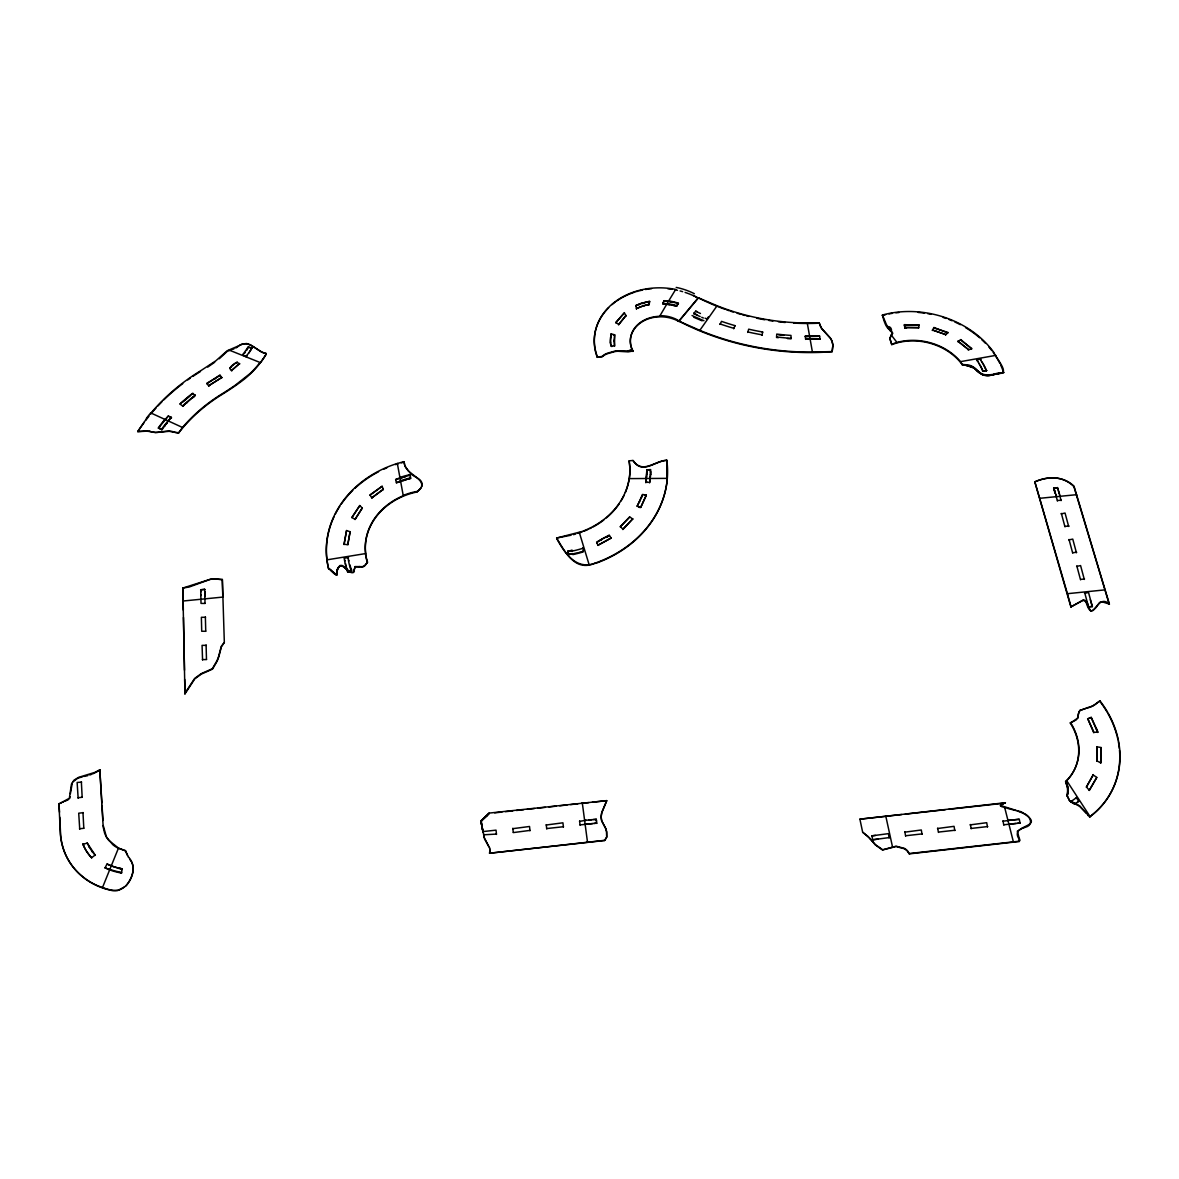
<?xml version="1.0" encoding="UTF-8"?>
<svg xmlns="http://www.w3.org/2000/svg" width="1179" height="1179" viewBox="0 0 1179 1179"><rect width="100%" height="100%" fill="white"/><g stroke="black" fill="none" stroke-linecap="round" stroke-linejoin="round"><path stroke-width="1.5" d="M546.245 825.005L562.928 822.809L563.415 827.098M546.717 828.925L546.245 824.637M597.267 357.311L602.101 356.367L604.518 354.555A26.026 21.251 3.2 0 1 607.996 353.037L615.025 351.062A14.001 11.392 3.1 0 1 618.15 350.782L632.99 351.033L628.289 351.873L618.12 351.283A14.001 11.392 3.1 0 0 614.996 351.563L607.966 353.538A26.026 21.251 3.2 0 0 604.488 355.056L602.086 356.869L597.267 357.311A67.498 54.485 4.6 0 1 595.867 329.118M1077.989 716.36L1078.918 712.396M404.648 464.644L403.999 461.652L397.338 463.465A103.649 89.073 -5.8 0 0 340.024 505.378A104.003 89.368 -5.8 0 0 326.495 555.795L326.922 559.848A103.84 88.764 7.4 0 0 328.514 568.322L333.51 573.097A19.999 17.125 -9.9 0 0 334.821 574.173L336.855 575.028L337.4 569.708A13.205 11.348 -10.1 0 1 338.167 568.057C342.853 559.73 349.839 577.725 354.393 571.27M650.16 469.64L650.572 473.914A101.247 85.345 0.4 0 1 650.513 474.783M614.524 346.317L614.657 334.807L611.179 333.878C610.781 337.607 609.322 344.519 611.842 346.582M573.48 553.673A101.851 85.861 0.4 0 1 571.594 554.042L568.764 554.572L567.924 551.3L571.668 550.284M568.764 554.572L567.924 551.065M650.616 473.914A97.724 79.111 -20.7 0 0 650.675 469.596L646.873 469.846L645.797 482.727M1101.245 756.609L1101.274 755.651M582.765 547.601L583.605 550.681M778.346 337.695A206.546 156.468 7.5 0 1 776.534 337.489L776.755 334.084A203.142 153.859 7.5 0 0 790.976 335.411L791.08 338.83A206.546 156.468 7.5 0 1 787.439 338.565M579.582 821.35L586.125 820.275M580.097 825.256L579.596 820.982M598.004 545.464L596.633 542.075L609.219 535.089L611.179 538.228M611.149 334.394L611.179 333.878A50.741 40.941 4.6 0 0 610.899 335.396A51.286 41.398 4.6 0 0 610.575 338.461A51.419 41.501 4.6 0 0 610.501 339.994A51.286 41.398 4.6 0 0 610.589 343.074A51.08 41.236 4.6 0 0 610.973 346.154L614.554 345.815L614.112 340.289M615.762 322.899L624.325 312.656L626.034 315.928M618.577 324.903L626.078 315.412L618.607 324.402L615.792 322.383L624.295 313.157M629.144 460.842L629.851 467.695A78.153 62.973 -19.4 0 1 629.91 472.16A76.709 61.853 -19.2 0 1 629.262 478.615L628.761 481.003A80.658 67.969 0.4 0 1 612.004 512.202A79.671 67.159 0.4 0 1 603.294 519.924A80.747 68.043 0.4 0 1 582.175 531.449L556.635 538.037C565.316 552.45 575.411 572.478 595.66 562.943A118.18 99.625 0.4 0 0 621.657 550.151A118.504 99.891 0.4 0 0 661.787 502.283A118.652 100.023 0.4 0 0 666.975 481.695L666.813 460.252C655.008 460.591 642.658 474.695 633.005 460.473L629.144 460.842L629.645 464.865A80.555 67.896 0.4 0 1 625.371 492.454M609.44 535.914C606.993 536.209 598.858 540.277 596.78 542.915M486.706 815.735L481.15 820.746L481.135 822.809M596.22 819.523L593.45 819.523M596.751 823.428L596.235 819.258L589.102 819.965M620.287 526.851L629.674 516.874L632.799 519.04M636.439 309.09L635.967 305.479L639.239 304.153A51.286 41.398 4.6 0 1 640.934 303.548L647.861 301.736A50.874 41.059 4.6 0 1 649.644 301.411L649.6 301.927M622.866 529.563L632.814 518.804L622.895 529.106L620.301 526.615L629.645 517.109M604.665 840.318L489.521 853.228L604.65 840.509L606.713 837.031L606.625 831.814A80.54 75.839 5.7 0 0 605.859 828.734L601.732 820.805L601.128 816.811L601.496 813.466L606.772 800.615L489.241 813.083L481.327 820.525L481.754 825.108L481.459 823.753M648.995 304.978L649.334 302.929M649.614 482.83L650.572 473.914A99.272 80.393 -20.4 0 1 650.056 478.482M637.117 506.307L642.57 494.458L646.343 495.106L644.412 495.239M640.669 507.589L646.343 495.106L640.683 507.353L637.132 506.071L639.416 501.797M642.54 494.694L639.372 502.269M646.844 470.215L647.816 469.787M662.701 303.976L664.175 300.704A50.623 40.852 4.6 0 1 668.552 301.146L678.367 303.43L676.466 306.26L678.131 303.725M664.131 301.205L668.552 301.146L675.7 289.415A67.527 54.499 4.6 0 0 597.385 356.78M70.401 793.644L72.287 782.989M1078.328 714.356L1077.857 717.731M336.929 574.88L337.223 570.253L338.8 567.084M595.646 563.385L595.572 563.4A118.283 99.729 0.4 0 0 666.813 460.385L666.813 460.252M489.757 852.166L489.845 850.752M700.149 316.576A206.546 156.468 7.5 0 1 693.797 313.643L694.077 313.083M693.812 313.643L695.743 311.02L697.231 311.683M706.648 319.362L708.387 316.915M421.964 486.337C423.57 478.276 413.667 477.642 409.909 472.794M70.136 796.621L69.561 798.64M719.956 324.431L721.533 321.366A203.142 153.859 7.5 0 0 734.959 325.625L734.885 326.126M121.923 869.306L121.997 868.79A53.291 45.141 -19.3 0 1 111.298 865.799A55.781 48.722 -27.8 0 1 107.053 863.927L105.049 867.877M121.584 873.167L121.997 868.79L120.626 868.54M122.071 869.571L121.997 868.79M650.204 478.482L649.658 482.358L645.841 482.255L646.387 478.512M733.692 328.808L734.959 325.625M747.751 332.449L748.68 329.177A203.142 153.859 7.5 0 0 762.621 331.992L762.548 332.507M762.061 335.352L762.636 331.992M1019.968 811.624L1000.573 805.493L1004.081 803.208M649.29 303.445L649.644 301.411L647.861 301.736A50.977 41.132 4.6 0 0 646.033 302.133A51.286 41.398 4.6 0 0 642.629 303.018M805.611 339.39L805.257 335.971L819.493 335.897L820.039 339.169M1067.452 794.204L1067.083 795.943L1069.692 800.968L1079.522 806.274L1088.188 815.087M678.824 321.101A221.888 168.14 7.5 0 0 832.153 351.696L832.905 345.093L832.094 341.497A27.559 22.062 9.5 0 0 830.355 338.152L821.571 328.528L819.199 322.854L807.261 322.972A187.844 142.232 7.5 0 1 717.068 305.744L698.277 297.786L678.824 321.101L699.81 330.356A222.035 168.214 7.5 0 0 812.419 352.064L832.182 351.578L832.919 345.034L832.109 341.453A27.397 21.59 15.4 0 0 830.311 338.019L822.308 329.133A25.761 20.058 14.8 0 1 820.407 326.274L819.199 322.854M1067.349 794.646L1067.083 795.943L1067.982 789.164L1065.624 781.721A57.27 49.046 27.2 0 0 1070.399 723.199L1077.768 718.04M489.521 853.228L489.727 851.813M1067.658 793.349L1067.408 786.437A34.884 30.02 29.6 0 0 1066.523 783.814L1065.624 781.721L1066.641 780.557A57.329 49.076 27.2 0 0 1070.488 722.535M1067.555 794.307L1068.145 788.309L1065.624 781.721M890.764 330.415C885.96 328.779 883.587 319.922 882.437 315.014A89.928 71.831 13.5 0 1 993.912 352.565C995.503 357.488 1011.847 375.32 997.758 373.301A17.611 14.502 18.4 0 0 996.152 373.522C989.107 376.971 980.648 375.939 975.961 369.336A22.386 17.759 14.7 0 0 974.665 368.423L966.323 365.254A27.5 21.841 14.9 0 0 964.776 365.122L962.55 365.033L960.487 361.644A52.952 42.297 13.5 0 0 896.954 342.441L891.221 334.969L892.252 333.849A1.488 1.179 11.9 0 0 892.356 332.463L886.49 324.756L882.437 315.014M888.023 327.909C890.101 325.389 893.092 330.032 889.865 330.665M962.521 365.033A52.863 42.223 13.5 0 0 891.781 344.636L889.762 338.196L892.105 334.35A1.488 1.179 11.9 0 0 892.208 332.964L888.096 327.659M889.998 327.364L888.126 327.526M891.692 330.046L889.998 330.149M891.781 344.636L889.909 338.727L891.221 334.969M904.205 325.168L919.163 324.815L918.588 328.145M906.563 327.924L904.853 328.042L904.352 324.652L919.016 325.316M932.309 330.518L933.93 327.453L947.857 332.95M933.783 327.954L948.019 332.449L945.514 335.072M957.672 341.659L960.826 339.581L971.658 349.028M960.664 340.083L971.82 348.527L968.283 350.06M976.875 360.008L980.574 358.902L981.046 359.624M983.006 371.105L986.661 370.486L983.006 371.105A69.487 55.501 13.5 0 0 981.016 366.831M1078.328 713.796L1079.33 711.453M641.671 497.155L641.966 496.418M102.455 887.64L118.475 848.069L108.704 840.347A33.985 29.681 -27.9 0 1 104.548 832.875L103.192 827.098L99.802 769.71A67.07 56.725 -25 0 1 94.762 772.407L78.625 777.344L73.968 780.189L71.447 784.153L69.34 798.271L63.401 801.484A48.147 41.589 -30.1 0 0 60.217 803.046L58.95 803.724L60.365 834.069A77.932 68.073 -28 0 0 67.129 857.796A75.81 66.216 -28.1 0 0 69.753 862.321A79.229 69.222 -27.9 0 0 80.452 874.789L84.844 878.37A78.639 68.691 -27.9 0 0 97.179 885.547L104.798 888.435M889.158 837.93L888.45 833.641L871.841 835.837L875.496 835.425M878.178 839.153L872.681 839.772L889.305 837.576M1034.779 481.872C1047.689 475.933 1063.399 475.962 1074.01 486.161L1109.395 604.105L1101.938 601.762L1099.639 602.395L1097.457 605.446A76.193 62.767 21.1 0 1 1096.219 607.362L1093.051 610.471L1090.619 610.958L1086.11 601.835L1083.177 600.288L1070.886 606.92L1034.779 481.872C1048.499 476.021 1062.692 475.8 1073.848 486.514L1109.277 604.341M1078.092 717.333L1076.088 719.956L1070.223 722.948M1057.268 487.855L1053.599 488.224L1056.045 487.973M904.72 832.168L921.3 829.987L922.022 834.26M1057.357 500.987L1055.75 494.369M905.59 836.088L904.882 831.814M1061.041 500.633L1059.774 495.151M1061.144 513.867L1065.05 513.042L1068.675 526.468M1064.961 526.836L1061.365 513.41M1022.797 812.92C1048.558 828.572 1006.66 823.325 1019.968 840.214L1019.172 841.511L909.304 853.876L907.609 850.914A11.672 10.493 29.5 0 0 904.514 848.408L896.128 846.183L882.732 849.764L875.393 844.65L870.397 838.947M1068.808 539.923L1072.757 539.098L1076.427 552.73M1072.684 553.113L1069.029 539.466M937.511 828.513L954.047 826.332L954.798 830.591M938.425 832.433L937.688 828.159M1076.604 566.406L1080.583 565.581L1084.312 579.434M663.291 302.428L662.745 303.46L676.51 305.877M1080.539 579.817L1076.825 565.964M663.998 301.043L663.468 302.075M1070.886 606.92L1083.324 599.919A3.213 2.682 24.8 0 1 1085.726 600.907C1093.021 626.904 1096.396 591.887 1109.395 604.105M1084.518 593.332L1088.541 592.521L1092.329 606.581L1088.526 606.964L1087.023 601.85M970.199 824.873L986.72 822.691L987.471 826.951M1088.526 606.964L1084.754 592.904M971.142 828.763L970.391 824.504M1079.094 711.851L1079.758 710.686M1000.426 805.065L1005.378 802.707L859.904 819.169L862.66 832.227L868.658 837.267A32.408 29.475 27.4 0 1 870.47 839.242L875.304 844.857L882.452 850L895.966 846.537L904.352 848.762A11.672 10.478 29.5 0 1 907.447 851.267L909.304 853.876M1002.813 821.232L1019.245 819.14L1020.071 823.31M1003.786 825.123L1003.02 820.864M1019.172 841.511L1019.481 838.416M1087.156 708.107A143.411 118.828 21.6 0 0 1090.619 707.002L1092.697 706.088A39.644 33.159 25.6 0 0 1095.276 704.438L1100.007 700.812L1095.512 704.04A39.659 33.174 25.6 0 1 1092.933 705.69L1090.855 706.604A143.47 118.858 21.6 0 1 1087.406 707.695L1079.905 710.554M1019.069 819.42L1007.927 820.319M265.732 354.231L266.159 353.494L261.797 352.241L250.596 344.843L246.72 343.531L243.154 343.885L227.252 350.723L215.845 360.803L201.019 370.53A208.403 175.037 -10.1 0 0 197.497 372.726A198.381 166.195 -10.2 0 0 151.015 413.033L182.524 427.476A160.506 134.421 -10.1 0 1 221.564 394.169A271.568 203.215 -12.2 0 0 235.181 385.282L249.948 373.64A98.579 77.092 -11.2 0 0 260.043 362.484L229.183 350.089M1087.613 718.881L1089.912 717.79M668.552 301.146L659.65 316.296A31.391 25.334 4.6 0 0 631.62 347.982L632.121 349.131A29.269 20.824 28.4 0 0 633.005 351.018M1091.106 717.466L1097.737 732.468M1093.744 732.748L1087.731 718.674L1093.979 732.351L1097.988 732.071L1091.223 717.259L1088.806 718.542M366.993 560.482L367.465 562.132L365.033 565.611L361.968 566.966L358.947 566.583M1096.986 746.838L1101.26 747.53L1100.626 763.255M1101.009 747.913L1100.877 762.872L1096.912 760.927L1097.104 746.631L1096.794 761.118M1069.692 800.968L1067.29 795.619L1068.292 790.269L1067.57 785.862A34.545 29.932 28.6 0 0 1066.759 783.445L1065.845 781.338M1076.235 803.15A80.305 68.765 27.2 0 1 1074.821 804.152L1072.743 803.076A21.546 18.319 30.4 0 1 1070.768 801.794L1070.959 801.469A75.235 62.738 15.2 0 0 1076.545 797.505M1076.339 797.623L1078.638 801.234M404.309 463.023C404.78 475.314 432.752 479.912 416.909 491.997A64.904 55.767 -5.8 0 0 367.539 562.398L363.604 566.686L355.13 566.568L353.405 572.478L349.795 571.712L342.028 565.419L339.994 565.493L338.019 567.821A13.691 11.952 -9 0 0 337.312 569.428A10.243 8.946 -8.6 0 0 336.885 571.388L336.649 574.851L331.741 570.96A16.432 14.295 -12.4 0 0 330.4 569.545L328.499 568.322M1093.095 774.957L1096.824 777.374L1089.204 790.49M1074.821 804.152L1072.949 802.752M1086.331 787.145L1093.346 774.588L1086.448 786.968L1089.322 790.298L1096.706 777.565M481.047 821.336L486.721 816.104M699.81 330.356L717.083 305.744M1089.617 817.062L1090.059 816.561A99.39 85.094 27.2 0 0 1099.948 700.857M171.559 417.882L168.332 415.863L158.502 428.11L161.891 429.775L162.451 429.023M161.891 429.775L171.029 417.204M146.697 418.442L137.707 431.543L146.314 430.983A51.316 42.827 -18.4 0 1 149.807 431.367M1079.522 711.084L1080.141 710.156M159.755 426.975L160.329 426.208M604.65 840.509L606.713 837.178L606.61 831.947A80.025 75.515 -3.9 0 0 605.844 828.852L601.688 820.893A20.397 18.952 14.3 0 1 601.143 816.605L602.012 811.83L606.772 800.659L592.3 802.236M144.354 422.156A202.331 169.688 -10.1 0 0 140.213 427.948L137.737 431.632L146.417 431.19A51.449 41.707 -15.3 0 1 149.91 431.543L152.268 431.912A49.238 39.894 -15.2 0 1 155.466 432.546L169.216 431.308L178.53 433.076L182.524 427.476M125.991 885.93C131.753 878.635 137 867.272 129.646 859.24M164.721 426.046L165.311 425.295M243.449 355.513L243.301 354.393M421.448 487.487L416.909 491.997M166.519 423.806L167.123 423.069M481.179 821.115L489.241 813.083L486.971 815.455M224.334 642.393L221.401 646.814L218.837 656.615A69.281 58.758 -19.8 0 1 217.113 661.198L212.5 669.141L201.314 674.093L194.786 678.868L184.956 693.886L182.819 588.07L209.877 579.39A52.687 43.343 -15.7 0 1 213.266 578.801L222.359 579.596L224.334 642.393L221.254 646.401L218.69 656.187A69.31 58.773 -19.8 0 1 216.965 660.771L212.353 668.714L201.167 673.681L194.623 678.456L184.794 693.473M631.089 346.847A31.361 25.304 4.6 0 1 643.793 320.835A31.361 25.304 4.6 0 1 678.78 321.41L698.233 298.11L693.326 295.398M165.163 419.518L168.405 416.113M168.317 420.962L171.412 417.395M231.099 349.971L227.385 351.224L219.25 358.77M489.27 813.451L487.001 815.824M73.142 781.662L77.681 778.258L82.81 776.666M236.493 362.646C237.303 361.157 227.842 369.366 230.583 367.863L230.097 368.246M182.848 406.372L183.6 405.679M180.299 404.264L182.774 406.136L195.301 395.201L192.369 393.477A180.475 151.133 -10.2 0 0 179.945 404.029L193.002 393.285M182.701 405.885L184.233 404.485A176.467 147.773 -10.2 0 1 194.756 395.628L195.301 395.201M183.231 401.685L184.027 400.978M186.665 402.938L187.446 402.26M185.634 399.578L184.823 400.285A182.082 152.563 -10.2 0 1 186.798 398.59M187.255 398.207L188.08 397.529M188.905 396.851L189.731 396.173M193.002 397.618L194.623 396.336M214.696 362.262L207.71 367.096M124.532 886.903L117.915 890.425L111.769 890.263M608.452 536.032L609.204 535.546M214.755 378.96L215.565 378.459M606.949 536.976L607.701 536.504L606.183 537.432M68.544 799.539L65.287 801.116M600.686 540.513L601.496 540.1M627.39 351.371L632.121 349.131M92.802 773.807L94.968 772.79A67.056 56.725 -25 0 0 97.975 771.228M348.041 571.903L351.578 570.091L348.041 571.903A86.244 74.115 -5.8 0 1 346.641 567.747M395.672 479.661L410.204 474.99L410.631 478.556A82.368 70.784 -5.8 0 0 407.89 479.249M410.587 478.188L396.395 482.889M89.766 775.016L91.756 774.249M400.551 481.047A82.412 70.814 -5.8 0 0 396.365 482.653L395.643 479.426L399.946 477.819M1080.362 710.215L1085.815 708.505M582.013 531.965L579.965 532.702A72.361 61.116 0.5 0 1 577.857 533.394M640.919 303.563L639.239 304.153A50.977 41.132 4.6 0 0 635.967 305.479L635.923 305.995A50.962 41.132 4.6 0 1 636.321 305.818M644.132 305.656L642.54 306.157A47.853 38.627 4.6 0 0 640.978 306.687A47.691 38.494 4.6 0 0 639.46 307.277A47.573 38.391 4.6 0 0 637.957 307.896A47.366 38.214 4.6 0 0 636.483 308.574L642.54 306.157A47.602 38.421 4.6 0 1 644.132 305.656L649.025 304.462A47.573 38.391 4.6 0 0 644.117 305.656M91.682 857.914L90.208 856.205A58.169 50.815 -27.9 0 1 88.926 854.628L86.568 851.297A58.596 51.183 -27.9 0 1 85.522 849.573L82.869 844.164L87.32 843.206M83.606 844.356L82.869 844.164M582.794 550.917L583.738 550.637M887.993 328.027L889.467 327.629M644.309 303.062L642.584 303.548A51.272 41.383 4.6 0 1 644.323 303.047A51.139 41.28 4.6 0 1 644.736 302.944M87.88 775.62L84.387 776.386M571.137 535.207L556.635 538.037M666.798 460.385C654.964 460.753 642.496 475.225 633.005 460.473M572.508 553.555L568.764 554.336M567.924 551.3L570.754 550.77A98.049 82.648 0.4 0 0 572.64 550.401M960.487 361.644L995.828 355.38M348.394 557.505L344.533 558.198M326.922 559.848L365.623 553.57A64.992 55.826 -5.8 0 1 403.262 495.711L397.338 463.465M79.73 829.146L78.713 813.201L83.075 812.699M79.509 828.778L83.901 828.277M78.138 798.139L77.136 782.458L81.572 782.163M77.917 797.756L82.265 797.269M595.66 562.943C576.369 570.695 564.903 553.364 556.827 538.759M182.819 588.07L189.23 586.995L210.009 579.464A53.129 45.377 -17 0 1 213.384 578.889L222.359 579.596M59.775 817.209L60.63 835.027A78.993 69.03 -27.9 0 0 62.826 846.89A77.785 67.969 -28 0 0 112.226 890.602C128.172 892.96 139.859 868.569 128.467 857.118M1002.238 372.77L991.2 375.128A14.001 11.009 15.1 0 1 989.815 375.408C979.69 377.884 976.183 364.679 966.426 364.797A27.677 22.386 16 0 0 964.82 364.65A31.538 25.496 16 0 0 962.698 364.547L972.439 366.669M905.767 835.734L922.199 833.892M938.602 832.065L954.975 830.237M971.349 828.41L987.678 826.582M1003.992 824.755L1016.136 823.443M909.481 853.522L1019.363 841.187M859.904 819.169L901.67 814.542M905.31 814.144L945.249 809.708M948.889 809.31L1005.171 803.076M494.694 812.862L501.915 812.066M505.54 811.668L512.762 810.887M516.387 810.489L523.609 809.708M527.234 809.31L534.455 808.529M538.081 808.131L545.302 807.35M548.928 806.952L556.149 806.171M559.76 805.773L566.996 804.992M570.607 804.594L577.843 803.813M581.453 803.415L588.689 802.619M482.491 829.264L482.992 831.578L496.035 830.149L496.477 834.437M512.806 828.675L529.533 826.479L529.99 830.768M496.447 834.084L483.788 834.791M513.248 832.595L529.99 830.399M546.717 828.557L563.429 826.73M580.112 824.902L588.144 824.033M1004.611 807.202L1008.915 824.209L1020.233 823.03L1017.521 823.31M584.622 820.437L592.02 819.67M582.308 802.958L585.138 824.342L592.551 823.576M1080.775 579.375L1084.547 578.992M1034.838 481.739L1067.422 593.7L1105.283 589.839M1088.644 606.743L1092.447 606.36M589.633 823.87L596.766 823.163L593.98 823.428M1003.005 372.697C992.659 374.111 981.341 378.665 974.326 367.76A20.367 16.727 15.3 0 0 972.424 366.698M205.514 617.31L201.373 617.28L201.712 631.251L205.883 631.281M1072.905 552.671L1076.648 552.288M202.567 659.989L202.066 645.355L206.251 645.37M202.42 659.577L206.62 659.577M1057.563 500.53L1061.247 500.161M200.843 595.572L200.725 589.765L204.689 589.382L200.725 589.765L200.769 592.035M183.01 601.025L222.787 597.09L222.315 579.464M200.813 594.378L201.019 603.412L205.161 603.456M1065.182 526.379L1068.896 526.011M1039.863 498.29L1076.663 494.679M1003.845 372.505L989.815 375.408L984.362 375.335A10.007 7.885 15.1 0 1 982.49 374.789M904.853 328.042L905.708 327.983M648.759 469.728L649.703 469.669M629.203 478.615L667.314 478.365M645.841 482.255L647.271 482.299M178.412 432.649L176.732 432.531A10.862 8.857 -14.4 0 1 173.622 431.853C165.767 429.23 157.735 434.609 149.821 431.322M266.159 353.494C257.376 352.27 247.428 337.032 237.244 347.186A26.631 20.986 -10.1 0 1 235.741 348.011M358.991 566.819L355.188 566.834L354.172 569.914M251.893 348.114L248.342 347.127L251.893 348.114A81.027 63.386 -11.2 0 1 249.55 351.99M1007.514 808.381L1015.723 810.504M1006.218 808.042L1003.992 807.453M613.331 334.969L614.657 334.807L614.097 341.483M127.479 855.438L125.46 850.766L118.298 848.246A32.997 28.827 -28 0 1 112.742 844.636L106.449 837.031L103.251 825.536M125.46 850.766L118.475 848.069M1002.445 807.025L1000.367 805.861M1017.123 810.887L1019.82 811.874A50.564 44.242 32.1 0 1 1022.576 813.083C1029.812 814.542 1034.808 824.961 1025.214 827.304A33.69 29.21 29.4 0 1 1021.869 828.528L1017.33 831.224L1018.98 837.444M638.428 507.014L639.755 507.501M242.933 354.864L246.264 356.603L244.657 355.984M158.502 428.11L161.774 429.407M705.027 318.183L706.707 318.861M696.892 314.734L693.841 313.393M982.49 374.789L974.193 368.128A20.323 16.123 14.8 0 0 972.233 367.037L964.776 365.122A31.376 24.936 15 0 0 962.55 365.033M329.752 569.295L328.587 568.72A104.813 90.09 -5.7 0 1 326.421 548.618A103.723 89.147 -5.8 0 1 334.055 516.653M169.879 416.629L170.646 417.012M342.102 565.787L347.333 569.811M677.645 320.747L678.78 321.425M336.324 575.072L330.503 569.899M237.465 362.189C235.152 363.279 226.545 367.715 231.791 370.928M236.905 362.248L239.661 364.046M862.66 832.227L867.626 836.132M1069.884 800.659L1079.743 805.891L1086.596 813.407M1087.981 815.47L1089.868 816.708M408.774 471.659L405.09 466.132M92.183 851.562L95.366 855.409M92.389 851.931L89.162 846.979M1066.641 780.557L1090.059 816.561M488.622 846.168L484.201 837.444M58.95 803.724L59.539 812.184M107.156 864.104L111.268 865.828A53.6 45.377 -19.1 0 0 120.656 868.481M128.57 857.31L125.313 850.516M89.368 847.333L87.113 842.838L95.145 855.055L91.579 857.737A57.638 50.343 -28 0 1 90.208 856.205L88.926 854.628A58.523 51.124 -27.9 0 1 86.568 851.297L85.522 849.573A58.169 50.815 -27.9 0 1 83.68 846.021M489.491 847.804L484.451 838.741M99.802 769.71L101.91 802.914M1096.367 728.681L1096.721 729.624M1058.079 489.609L1057.43 487.502L1060.113 496.3M1054.085 488.902L1053.761 487.87L1055.411 493.249M1058.403 490.685L1059.42 494.016M1054.409 489.963L1056.428 496.668M579.316 532.466L588.866 563.827M1090.31 599.772L1092.329 606.581M1054.07 489.816L1055.013 493.014M1067.422 593.7L1071.018 606.654M481.327 823.281L481.621 824.593M481.003 822.102L481.356 823.649M206.9 383.794L219.957 374.981L221.829 377.752M208.889 386.211L206.767 383.293L220.09 375.482M481.209 822.854L482.432 829.043L482.358 828.292A54.44 50.712 -14.5 0 0 481.975 826.184L481.843 825.285M481.106 822.441L481.238 823.207M482.992 831.578L482.771 830.679L483.641 834.319M483.022 831.932L482.285 827.864A54.47 50.726 -14.4 0 0 481.946 825.816M1013.38 841.835L1008.915 824.209M489.462 847.45L489.83 849.248M481.725 824.74L481.872 825.639M885.753 815.956L892.547 847.067M819.493 336.634L819.493 335.897L805.154 336.487A203.024 153.801 7.5 0 0 817.636 336.339M871.929 835.66L872.681 839.772M483.611 833.966L484.009 836.456M482.55 829.707L482.668 830.502M344.106 544.595L346.508 530.476L350.178 531.817M346.552 530.697L344.017 544.138L347.967 544.831M807.261 322.972L812.419 352.079M351.887 517.655L359.772 505.452L362.351 508.178M355.041 519.556L362.321 507.957L354.997 519.32L351.843 517.434L359.816 505.688M483.979 836.088L484.23 837.797M370.029 495.165L382.099 486.175L383.352 489.55M371.901 498.083L369.985 494.929L382.129 486.411M348.35 557.284L348.468 558.109M596.235 819.258L596.5 821.203M482.403 828.675L482.52 829.618M585.138 824.342L587.481 842.057M512.791 828.306L513.233 832.241M1101.157 749.859L1101.215 750.831M102.057 805.419L102.927 820.466M81.351 781.78L82.162 797.092M82.972 812.523L83.797 828.1M204.837 591.431L204.969 596.589M205.013 603.014L204.689 589.382M205.367 616.882L205.735 630.853M206.104 644.942L206.472 659.164M489.801 848.895L489.874 851.105M204.733 591.637L204.837 596.397M182.907 588.336L183.334 610.177M183.467 617.457L184.499 670.232M184.676 679.325L184.956 693.886M158.281 427.977A166.902 153.093 23.6 0 1 161.39 423.747A170.41 155.643 18.6 0 1 164.942 419.356M161.567 429.259A163.144 149.674 23.7 0 1 164.633 425.118A166.622 152.268 19 0 1 168.155 420.844M247.973 347.083A72.892 45.76 -26.7 0 1 242.918 354.304M251.997 347.864A76.989 49.415 -25.9 0 1 246.308 356.146M249.196 352.521A81.027 63.386 -11.2 0 1 248.843 353.052M247.384 355.1A81.027 63.386 -11.2 0 1 247.015 355.616M246.647 356.102A81.027 63.386 -11.2 0 1 246.264 356.603M248.401 347.392A77.018 60.262 -11.2 0 1 246.485 350.546M245.144 352.536A77.018 60.262 -11.2 0 1 244.805 353.022M243.405 354.908A77.018 60.262 -11.2 0 1 243.051 355.365M266.248 353.847A98.727 77.224 -11.2 0 1 249.506 374.657L247.87 376.145A90.842 71.197 -11.1 0 1 242.712 380.404L237.23 384.428A264.067 198.013 -12.2 0 1 223.686 393.418L219.707 395.908A156.571 131.031 -10.2 0 0 215.786 398.487A160.55 134.494 -10.1 0 0 178.53 433.076M233.987 348.851A26.631 20.986 -10.1 0 1 232.631 349.397M146.432 418.265A194.358 177.425 17.9 0 1 150.75 412.842M266.145 354.304A95.366 64.771 -23.6 0 1 260.485 362.601M145.857 420.166A202.331 169.688 -10.1 0 1 149.04 416.143M150.706 414.109A202.331 169.688 -10.1 0 1 156.055 407.978M157.942 405.944A202.331 169.688 -10.1 0 1 161.877 401.877M163.881 399.828A198.912 166.681 -10.2 0 1 182.745 383.602M187.756 379.918A198.912 166.681 -10.2 0 1 190.291 378.135M192.825 376.41A198.912 166.681 -10.2 0 1 200.43 371.532M60.438 803.415A48.118 41.574 -30.1 0 1 61.588 802.811M62.649 802.295A48.118 41.574 -30.1 0 1 63.622 801.853M100.009 770.093A67.056 56.725 -25 0 1 98.962 770.683M83.738 846.109A57.638 50.343 -28 0 1 82.928 844.282M121.408 872.976A57.683 49.046 -20.2 0 1 109.647 869.837M121.599 872.342A58.449 49.046 -18.5 0 1 109.927 869.35M111.784 890.204A75.795 64.889 -22.4 0 1 104.813 888.376M121.039 873.079A58.036 50.712 -28 0 1 120.509 872.991M121.142 868.894A53.807 47.013 -28 0 1 118.195 868.289M400.447 480.796A80.673 75.264 3.5 0 1 410.513 477.922M399.814 477.495A84.402 78.919 3.5 0 1 410.115 474.636M399.873 481.784A82.368 70.784 -5.8 0 1 401.641 481.15M403.41 480.56A82.368 70.784 -5.8 0 1 404.294 480.28M405.193 480.015A82.368 70.784 -5.8 0 1 406.092 479.75M346.39 566.907A86.244 74.115 -5.8 0 1 346.154 566.067M345.933 565.227A86.244 74.115 -5.8 0 1 345.521 563.547M344.99 560.983A86.244 74.115 -5.8 0 1 344.843 560.128M401.037 477.981A86.244 74.115 -5.8 0 1 402.85 477.392M404.677 476.847A86.244 74.115 -5.8 0 1 405.591 476.581M409.275 475.623A86.244 74.115 -5.8 0 1 410.204 475.402M351.003 570.209A80.423 68.426 12.4 0 1 348.085 558.139M347.481 571.786A84.475 72.007 10.9 0 1 344.18 557.991M351.622 570.327A82.397 70.799 -5.8 0 1 350.34 566.451M350.104 565.655A82.397 70.799 -5.8 0 1 349.898 564.874M348.969 560.924A82.397 70.799 -5.8 0 1 348.822 560.128M403.144 495.475A63.754 59.142 4.2 0 1 416.821 491.451M335.352 514.015A103.723 89.147 -5.8 0 1 339.758 506.351M341.394 503.905A103.723 89.147 -5.8 0 1 352.757 490.39M354.879 488.357A103.723 89.147 -5.8 0 1 378.577 471.733M383.956 469.109A103.723 89.147 -5.8 0 1 386.815 467.871M395.451 464.629A103.723 89.147 -5.8 0 1 398.325 463.715M401.199 462.89A103.723 89.147 -5.8 0 1 404.073 462.139M366.787 560.497A61.249 50.638 24.8 0 1 365.461 553.57M575.691 534.043A72.361 61.116 0.5 0 1 573.436 534.647M603.795 520.013A81.056 68.308 0.4 0 1 593.111 526.925M591.386 527.838A81.056 68.308 0.4 0 1 589.618 528.708M587.805 529.563A81.056 68.308 0.4 0 1 584.003 531.198M606.448 517.846A80.555 67.896 0.4 0 0 613.522 510.993A80.172 67.571 0.4 0 0 619.358 503.566M624.045 495.372A80.172 67.571 0.4 0 1 621.053 500.913M646.799 469.861A94.246 76.208 -20.6 0 1 646.284 478.512M650.602 471.571A101.247 85.345 0.4 0 1 650.602 472.366M650.395 476.39A101.247 85.345 0.4 0 1 650.336 477.2M650.174 478.807A101.247 85.345 0.4 0 1 650.086 479.617M646.829 471.792A97.474 82.162 0.4 0 1 646.814 472.573M646.755 474.15A97.474 82.162 0.4 0 1 646.711 474.931M646.608 476.493A97.474 82.162 0.4 0 1 646.534 477.274M646.372 478.836A97.474 82.162 0.4 0 1 646.269 479.617M583.251 551.905A98.329 72.066 -6.1 0 1 572.832 554.602M583.178 548.206A94.806 69.915 -6 0 1 571.948 551.168M581.881 551.625A101.851 85.861 0.4 0 1 579.095 552.376M577.238 552.833A101.851 85.861 0.4 0 1 574.424 553.482M791.183 338.329A206.62 156.498 7.5 0 1 776.622 336.973M762.15 334.851A206.62 156.498 7.5 0 1 747.825 331.947M733.765 328.293A206.62 156.498 7.5 0 1 720.015 323.916M703.377 317.991A206.546 156.468 7.5 0 1 701.756 317.298M783.77 335.352A203.068 153.83 7.5 0 1 778.435 334.792M702.153 320.85A180.667 80.732 15.7 0 1 693.709 317.21M703.966 320.717A177.248 80.187 15.5 0 1 692.044 315.53M700.444 313.481A203.024 153.801 7.5 0 1 695.743 311.285M819.14 323.193A187.638 142.114 7.5 0 1 793.614 323.09M785.229 322.486A187.638 142.114 7.5 0 1 778.346 321.764M772.893 321.056A187.638 142.114 7.5 0 1 768.841 320.437M764.803 319.774A187.638 142.114 7.5 0 1 762.135 319.288M760.794 319.037A187.638 142.114 7.5 0 1 756.815 318.227M748.886 316.429A187.638 142.114 7.5 0 1 746.248 315.78M744.936 315.441A187.638 142.114 7.5 0 1 742.328 314.734M741.016 314.366A187.638 142.114 7.5 0 1 737.096 313.231M733.191 312.037A187.638 142.114 7.5 0 1 730.597 311.197M729.3 310.755A187.638 142.114 7.5 0 1 726.691 309.871M725.394 309.414A187.638 142.114 7.5 0 1 717.628 306.496M716.331 305.98A187.638 142.114 7.5 0 1 698.277 297.771M632.946 351.489A31.361 25.304 4.6 0 1 631.34 347.702M659.621 315.736A31.243 27.603 5.2 0 1 677.999 320.246M596.279 327.718A67.498 54.485 4.6 0 1 608.659 307.719M612.004 304.624A67.498 54.485 4.6 0 1 615.615 301.78M616.868 300.881A67.498 54.485 4.6 0 1 634.965 292.068M636.454 291.611A67.498 54.485 4.6 0 1 637.942 291.184M639.445 290.786A67.498 54.485 4.6 0 1 642.467 290.078M645.488 289.503A67.498 54.485 4.6 0 1 651.56 288.693M667.83 288.767A67.498 54.485 4.6 0 1 672.045 289.312M674.786 289.783A67.498 54.485 4.6 0 1 677.468 290.329M680.091 290.962A67.498 54.485 4.6 0 1 682.626 291.655M685.102 292.421A67.498 54.485 4.6 0 1 698.233 298.11M676.201 287.411A66.437 60.689 -2.1 0 1 694.372 293.718M668.596 300.925A50.682 44.36 4.2 0 1 678.456 303.209M610.501 342.426A51.272 41.383 4.6 0 1 610.486 342.043M610.634 337.813A51.272 41.383 4.6 0 1 610.678 337.43M639.637 304.491A51.272 41.383 4.6 0 0 639.224 304.654A50.962 41.132 4.6 0 0 638.782 304.816M669.584 301.795A51.272 41.383 4.6 0 1 671.382 302.089M672.266 302.266A51.272 41.383 4.6 0 1 673.15 302.443M676.643 303.298A51.272 41.383 4.6 0 1 678.367 303.799M641.008 303.46A51.419 41.501 4.6 0 1 642.717 302.915M662.76 303.46A47.691 38.494 4.6 0 1 666.975 303.799M648.258 302.163A50.859 41.044 4.6 0 0 647.816 302.251A50.948 41.118 4.6 0 0 646.932 302.428M666.975 303.637A47.263 41.265 4.7 0 1 676.569 305.715M663.571 304.02A47.573 38.406 4.6 0 1 669.643 304.713M671.367 305.022A47.573 38.406 4.6 0 1 676.466 306.26M980.501 359.89A72.155 61.293 2 0 1 986.234 370.604M976.551 359.757A68.559 58.228 2.5 0 1 982.726 370.958M977.332 360.671A69.487 55.501 13.5 0 1 977.789 361.334M979.071 363.368A69.487 55.501 13.5 0 1 979.484 364.046M980.28 365.431A69.487 55.501 13.5 0 1 980.648 366.124M982.195 362.159A73.157 58.449 13.5 0 1 982.623 362.867M983.433 364.267A73.157 58.449 13.5 0 1 983.831 364.989M984.2 365.696A73.157 58.449 13.5 0 1 986.558 370.751M891.899 344.253A49.769 45.598 32.7 0 1 896.968 342.5M882.305 315.53A89.987 71.89 13.5 0 1 885.621 314.675M888.995 313.938A89.987 71.89 13.5 0 1 892.429 313.319M895.907 312.848A89.737 71.683 13.5 0 1 899.032 312.509M918.146 312.42A89.737 71.683 13.5 0 1 924.528 313.157M927.696 313.643A89.737 71.683 13.5 0 1 930.85 314.248M943.171 317.475A89.737 71.683 13.5 0 1 946.162 318.477M949.11 319.583A89.737 71.683 13.5 0 1 951.998 320.747M954.843 321.985A89.737 71.683 13.5 0 1 960.34 324.682M965.601 327.629A89.737 71.683 13.5 0 1 979.646 337.769M981.709 339.611A89.737 71.683 13.5 0 1 985.585 343.398M988.842 346.965A89.737 71.683 13.5 0 1 991.804 350.59M993.175 352.418A89.737 71.683 13.5 0 1 994.486 354.26M995.71 356.117A89.737 71.683 13.5 0 1 999.939 363.53M1000.824 365.372A89.737 71.683 13.5 0 1 1003.697 372.638M1078.844 801.13A79.17 66.009 15.4 0 1 1075.13 803.901M1072.993 802.678A21.531 17.847 29.4 0 1 1071.018 801.411M1078.078 801.779A80.305 68.765 27.2 0 1 1077.164 802.472M1071.475 801.322A76.193 65.243 27.2 0 1 1070.768 801.794M1119.49 750.065A99.272 85.006 27.2 0 1 1089.543 816.988M1099.771 701.225A99.272 85.006 27.2 0 1 1107.169 712.175M1108.068 713.737A99.272 85.006 27.2 0 1 1116.793 734.959M1117.235 736.624A99.272 85.006 27.2 0 1 1118.001 739.985M1118.34 741.665A99.272 85.006 27.2 0 1 1119.328 748.385M867.567 836.206A33.882 31.597 20.8 0 1 870.338 838.991M1020.041 811.417A50.152 45.185 37 0 1 1022.886 812.714M1005.422 802.781A29.563 25.186 25.3 0 1 1004.11 803.267M347.938 543.578L347.879 544.374L350.134 531.596L347.938 543.578M239.529 363.545L231.659 370.427L239.529 363.545M372.52 497.258L371.857 497.847L383.322 489.314L372.52 497.258M221.755 377.501L208.757 385.71L221.755 377.501M611.194 538.007L598.018 545.229L611.194 538.007M905.84 327.467L905 327.526L918.736 327.644L905.84 327.467M820.127 338.786L805.714 338.889L820.127 338.786M933.311 330.238L932.471 330.017L945.676 334.571L933.311 330.238M109.676 869.778L109.072 869.542A58.847 51.404 -27.9 0 1 104.946 867.7L109.676 869.778M958.556 341.63L957.834 341.158L968.46 349.559L958.556 341.63"/></g></svg>
